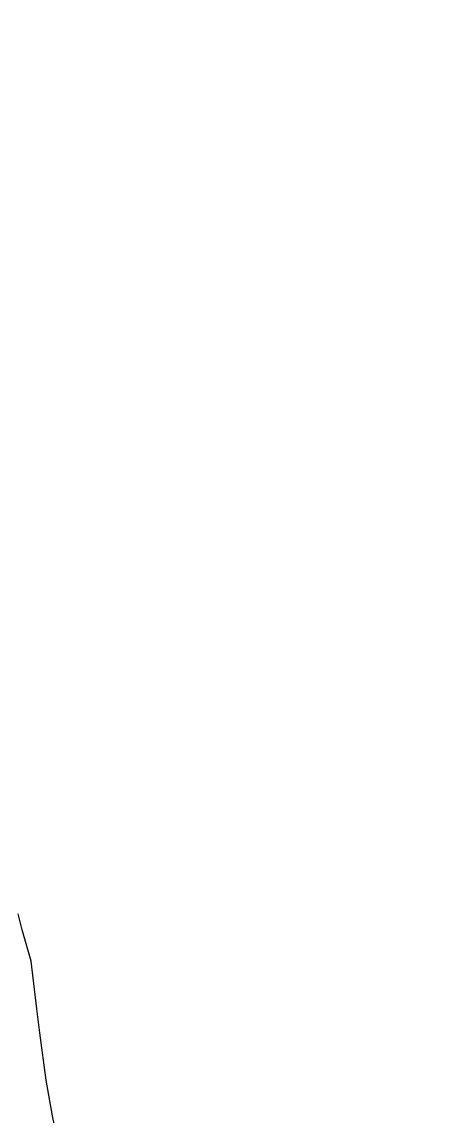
# Model space of a CAD drawing. Header units: millimetres. Extents: x 684742 to 685648, y 2544795 to 2545581.
# Drawn here: x 685620.914 to 685622.665, y 2544879.871 to 2544884.566 of the extents above; entities that cross this region are included whole.
import ezdxf

# ---------------------------------------------------------------- set-up
doc = ezdxf.new("R2010")
doc.units = ezdxf.units.MM
doc.layers.add('_0', color=7, linetype='Continuous')
doc.layers.add('JT-道路红线', color=7, linetype='Continuous', lineweight=5)

# ---------------------------------------------------------------- blocks, each defined once
blk = doc.blocks.new('dianziq11')
for p, q in [((1211693, -139568), (1211639, -139350)), ((1211817, -139995), (1211693, -139568)), ((1211895, -140646), (1211817, -139995)), ((1211936, -140971), (1211895, -140646)), ((1212020, -141621), (1211936, -140971)), ((1212110, -142103), (1212020, -141621)), ((1212156, -142344), (1212110, -142103))]:
    blk.add_line(p, q)
blk = doc.blocks.new('图框')
at = {"layer": '_0', "xscale": 0.0943866713860022, "yscale": 0.0943866713860022, "zscale": 0.0943866713860022}
blk.add_blockref('dianziq11', (1139.9, -75267), dxfattribs=at)

msp = doc.modelspace()

# ---------------------------------------------------------------- linework, layer by layer
at = {"layer": 'JT-道路红线'}
msp.add_lwpolyline([(685561.564, 2544836.62, -0.000012), (685525.5533, 2544830.2773, -0.000109), (685523.0872, 2544829.8441, -0.000152), (685520.6222, 2544829.4124, -0.000196), (685518.1581, 2544828.9826, -0.000239), (685515.6949, 2544828.5552, -0.000283), (685513.2325, 2544828.1305, -0.000326), (685510.7709, 2544827.7091, -0.00037), (685508.3099, 2544827.2913, -0.000392), (685505.9728, 2544826.8982, -0.000392), (685503.8406, 2544826.543, -0.000392), (685501.8673, 2544826.2175, -0.000392), (685500.022, 2544825.9161, -0.000392), (685498.2826, 2544825.6347, -0.000392), (685496.6327, 2544825.3705, -0.000392), (685495.0599, 2544825.1212, -0.000392), (685493.5541, 2544824.8849, -0.000392), (685492.1076, 2544824.6602, -0.000392), (685490.7138, 2544824.4459, -0.000392), (685489.3674, 2544824.2411, -0.000392), (685488.0637, 2544824.0449, -0.000392), (685486.7991, 2544823.8566, -0.000196), (685486.1803, 2544823.7652, -0.019313), (685425.3147, 2544817.1888, -0.000217)], format="xyb", dxfattribs=at)

# ---------------------------------------------------------------- block references
at = {"xscale": 0.003333333, "yscale": 0.003333333, "zscale": 0.003333333}
msp.add_blockref('图框', (685235.8899, 2545175.4712), dxfattribs=at)

doc.saveas('drawing.dxf')
